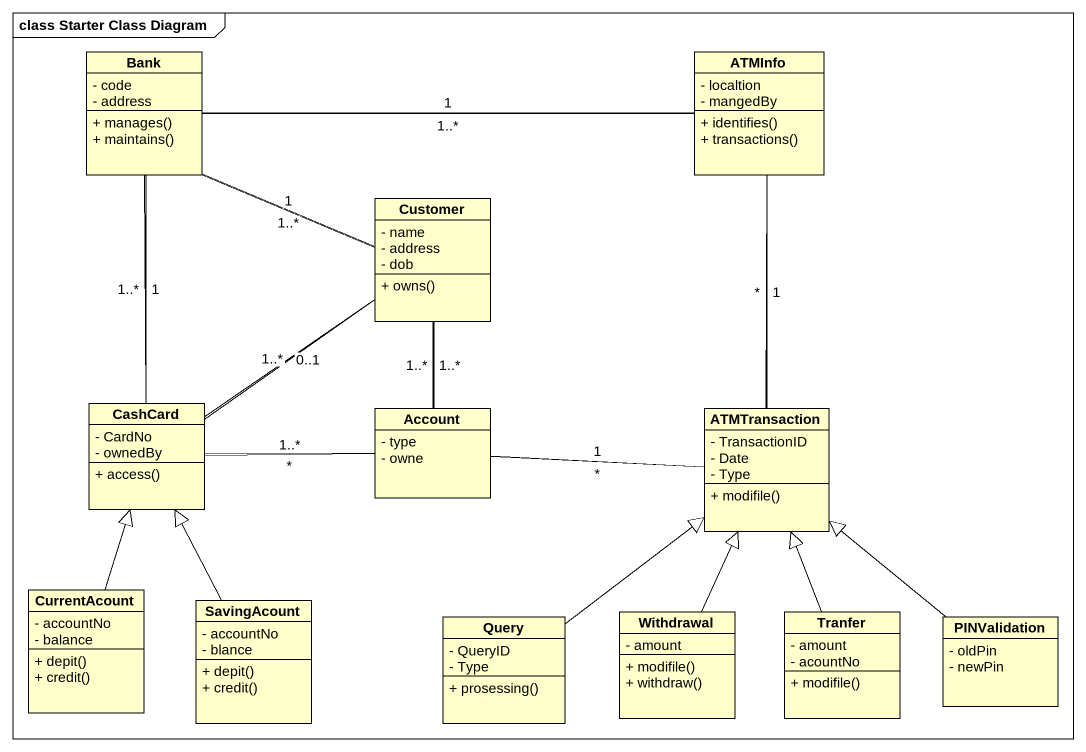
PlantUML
@startuml
mainframe class Starter Class Diagram
hide circle
hide empty members
skinparam classAttributeIconSize 0
class Bank {
  - code
  - address
  + manages()
  + maintains()
}
class ATMInfo {
  - localtion
  - mangedBy
  + identifies()
  + transactions()
}
class Customer {
  - name
  - address
  - dob
  + owns()
}
class CashCard {
  - CardNo
  - ownedBy
  + access()
}
class Account {
  - type
  - owne
}
class ATMTransaction {
  - TransactionID
  - Date
  - Type
  + modifile()
}
class CurrentAcount {
  - accountNo
  - balance
  + depit()
  + credit()
}
class SavingAcount {
  - accountNo
  - blance
  + depit()
  + credit()
}
class Query {
  - QueryID
  - Type
  + prosessing()
}
class Withdrawal {
  - amount
  + modifile()
  + withdraw()
}
class Tranfer {
  - amount
  - acountNo
  + modifile()
}
class PINValidation {
  - oldPin
  - newPin
}
Bank -right- ATMInfo : 1
Bank -right- Customer : 1
Bank -- CashCard : 1
ATMInfo -left- Bank : 1..*
ATMInfo -- ATMTransaction : 1
ATMInfo -- ATMTransaction : *
Customer -left- Bank : 1..*
Customer -- CashCard : 1..*
Customer -- CashCard : 0..1
Customer -- Account : 1..*
Customer -- Account : 1..*
CashCard -up- Bank : 1..*
Account -left- CashCard : 1..*
Account -left- CashCard : *
Account -right- ATMTransaction : 1
Account -right- ATMTransaction : *
CurrentAcount -up-|> CashCard
SavingAcount -up-|> CashCard
Query -up-|> ATMTransaction
Withdrawal -up-|> ATMTransaction
Tranfer -up-|> ATMTransaction
PINValidation -up-|> ATMTransaction
@enduml
